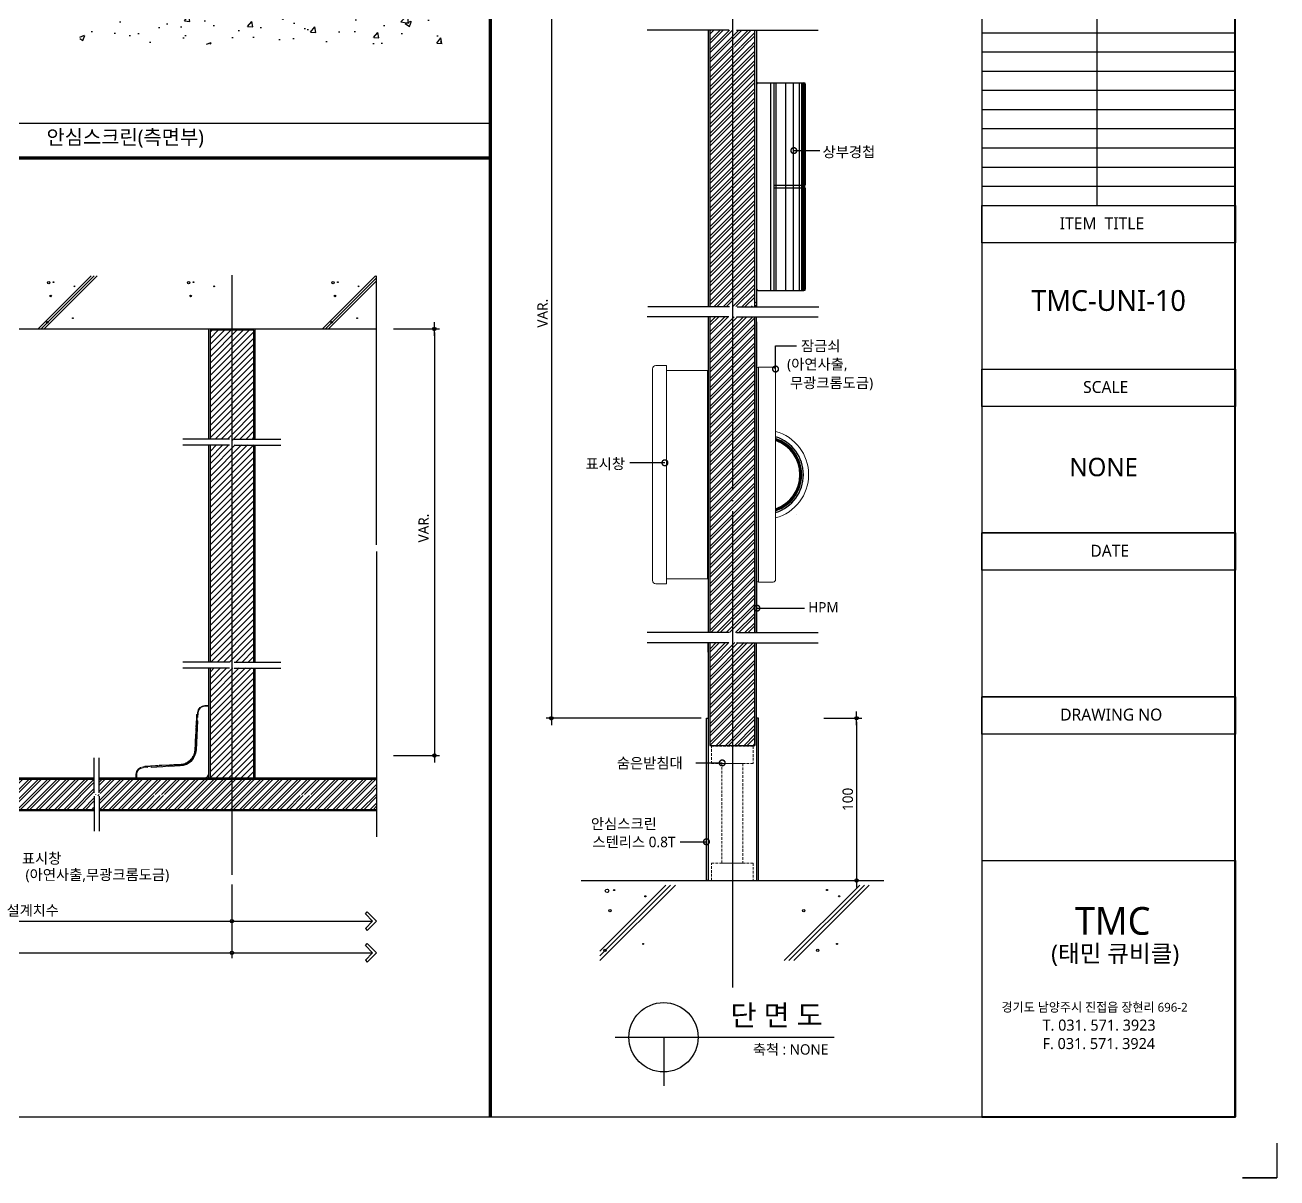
# Model space of a CAD drawing. Extents: x -255 to 8105, y -176 to 5714.
# Drawn here: x 4489 to 8105, y -176 to 3153 of the extents above; entities that cross this region are included whole.
import ezdxf
from ezdxf.enums import TextEntityAlignment as Align

# ---------------------------------------------------------------- set-up
doc = ezdxf.new("R2010")
doc.units = 0
doc.header["$LTSCALE"] = 30
doc.linetypes.add('CEN', pattern=[62, 60, -1, 0, -1])
doc.linetypes.add('HIDDEN', pattern=[0.375, 0.25, -0.125])
doc.layers.get('0').update_dxf_attribs({"linetype": 'CONTINUOUS'})
doc.layers.get('DEFPOINTS').update_dxf_attribs({"linetype": 'CONTINUOUS'})
for name, color, linetype in [('C', 2, 'CONTINUOUS'), ('curior-0Line', 252, 'CONTINUOUS'), ('DIM', 7, 'CONTINUOUS'), ('HAT', 8, 'CONTINUOUS'), ('HID', 9, 'HIDDEN'), ('TIT', 3, 'CONTINUOUS'), ('경첩', 4, 'CONTINUOUS'), ('문자', 3, 'CONTINUOUS'), ('부자재', 4, 'CONTINUOUS'), ('잠금쇠(회전형)', 4, 'CONTINUOUS'), ('중심선', 1, 'CEN'), ('치수', 1, 'CONTINUOUS'), ('판넬', 2, 'CONTINUOUS'), ('해치', 8, 'CONTINUOUS')]:
    doc.layers.add(name, color=color, linetype=linetype)
doc.styles.add('돋움', font='malgun.ttf')
doc.dimstyles.new('10', dxfattribs={"dimscale": 10, "dimtxt": 3, "dimasz": 1, "dimexe": 1.5, "dimexo": 2, "dimgap": 1, "dimtad": 1, "dimdec": 0, "dimlunit": 6, "dimtxsty": '돋움', "dimblk": 'DIMDOT', "dimcen": -1, "dimdle": 1.5, "dimclrt": 3, "dimazin": 3, "dimtfac": 1, "dimtdec": 0, "dimtix": 1, "dimtmove": 2, "dimatfit": 3, "dimldrblk": 'DIMDOT', "dimarcsym": 0})
pattern_1 = [(45, (-192504.132, -190852.349), (-13.4703842, 13.4703842), []), (45, (-192495.151, -190852.349), (-13.4703842, 13.4703842), [])]

# ---------------------------------------------------------------- blocks, each defined once
blk = doc.blocks.new('DIMDOT')
at = {"linetype": 'Continuous'}
blk.add_line((-2, 0), (2, 0), dxfattribs=at)
for radius in [0.5, 0.25]:
    blk.add_circle((0, 0), radius, dxfattribs=at)
blk = doc.blocks.new('*D565')
at = {"layer": 'DEFPOINTS', "color": 0}
for p in [(37967.1, 930), (42721, 930), (42721, 712.8)]:
    blk.add_point(p, dxfattribs=at)
at = {"layer": 'DIM', "color": 0, "lineweight": -2, "ltscale": 10}
for p, q in [((37967.1, 910), (37967.1, 697.8)), ((42721, 910), (42721, 697.8)), ((37977.1, 712.8), (42711, 712.8))]:
    blk.add_line(p, q, dxfattribs=at)
at = {"layer": 'DIM', "color": 0, "lineweight": -2, "xscale": 10, "yscale": 10, "zscale": 10, "rotation": 180}
blk.add_blockref('DIMDOT', (37967.1, 712.8), dxfattribs=at)
at = {"layer": 'DIM', "color": 0, "lineweight": -2, "xscale": 10, "yscale": 10, "zscale": 10}
blk.add_blockref('DIMDOT', (42721, 712.8), dxfattribs=at)
at = {"layer": 'DIM', "color": 3, "insert": (40344, 742.5), "char_height": 30, "attachment_point": 5, "style": '돋움'}
blk.add_mtext('설계치수', dxfattribs=at)
blk = doc.blocks.new('*D566')
at = {"layer": 'DEFPOINTS', "color": 0}
for p in [(41570.1, 930), (42721, 930), (42721, 804.3)]:
    blk.add_point(p, dxfattribs=at)
at = {"layer": 'DIM', "color": 0, "lineweight": -2, "ltscale": 10}
for p, q in [((41570.1, 910), (41570.1, 789.3)), ((42721, 910), (42721, 789.3)), ((41580.1, 804.3), (42711, 804.3))]:
    blk.add_line(p, q, dxfattribs=at)
at = {"layer": 'DIM', "color": 0, "lineweight": -2, "xscale": 10, "yscale": 10, "zscale": 10, "rotation": 180}
blk.add_blockref('DIMDOT', (41570.1, 804.3), dxfattribs=at)
at = {"layer": 'DIM', "color": 0, "lineweight": -2, "xscale": 10, "yscale": 10, "zscale": 10}
blk.add_blockref('DIMDOT', (42721, 804.3), dxfattribs=at)
at = {"layer": 'DIM', "color": 3, "insert": (42145.5, 833.9), "char_height": 30, "attachment_point": 5, "style": '돋움'}
blk.add_mtext('설계치수', dxfattribs=at)
blk = doc.blocks.new('*D568')
at = {"layer": 'DEFPOINTS', "color": 0}
for p in [(43167.8, 2514.2), (43167.8, 1282.8), (43305.6, 1282.8)]:
    blk.add_point(p, dxfattribs=at)
at = {"layer": 'DIM', "color": 0, "lineweight": -2, "ltscale": 10}
for p, q in [((43187.8, 2514.2), (43320.6, 2514.2)), ((43305.6, 2504.2), (43305.6, 1292.8)), ((43187.8, 1282.8), (43320.6, 1282.8))]:
    blk.add_line(p, q, dxfattribs=at)
at = {"layer": 'DIM', "color": 0, "lineweight": -2, "xscale": 10, "yscale": 10, "zscale": 10}
for p, rotation in [((43305.6, 2514.2), 90), ((43305.6, 1282.8), 270)]:
    blk.add_blockref('DIMDOT', p, dxfattribs=dict(at, rotation=rotation))
at = {"layer": 'DIM', "color": 3, "insert": (43274.8, 1939.4), "char_height": 30, "attachment_point": 5, "rotation": 90, "style": '돋움'}
blk.add_mtext('VAR.', dxfattribs=at)
blk = doc.blocks.new('A$C06B31977')
for p, q in [((1.26, 11.06), (1.26, 21.17)), ((1.26, 10.11), (1.26, 0))]:
    blk.add_line(p, q)
blk = doc.blocks.new('A$C13EB2441')
for p, q in [((0.84, 7.37), (0.84, 14.11)), ((0.84, 6.74), (0.84, 0))]:
    blk.add_line(p, q)
blk = doc.blocks.new('*D577')
at = {"layer": 'DEFPOINTS', "color": 0}
for p in [(44096.3, 3729.1), (43643.4, 1390.1), (44096.3, 1390.1)]:
    blk.add_point(p, dxfattribs=at)
at = {"layer": 'DIM', "color": 0, "lineweight": -2, "ltscale": 10}
for p, q in [((44076.3, 3729.1), (43628.4, 3729.1)), ((43643.4, 3719.1), (43643.4, 1400.1)), ((44076.3, 1390.1), (43628.4, 1390.1))]:
    blk.add_line(p, q, dxfattribs=at)
at = {"layer": 'DIM', "color": 0, "lineweight": -2, "xscale": 10, "yscale": 10, "zscale": 10}
for p, rotation in [((43643.4, 3729.1), 90), ((43643.4, 1390.1), 270)]:
    blk.add_blockref('DIMDOT', p, dxfattribs=dict(at, rotation=rotation))
at = {"layer": 'DIM', "color": 3, "insert": (43618.2, 2559.6), "char_height": 30, "attachment_point": 5, "rotation": 90, "style": '돋움'}
blk.add_mtext('VAR.', dxfattribs=at)
blk = doc.blocks.new('_DOTSMALL')
at = {"color": 0, "linetype": 'ByBlock', "const_width": 0.5}
blk.add_lwpolyline([(-0.0625, 0, 1), (0.0625, 0, 1)], format="xyb", close=True, dxfattribs=at)
blk = doc.blocks.new('A$C63EC304E')
at = {"layer": '치수', "color": 1, "xscale": 2.5, "yscale": 2.5, "zscale": 2.5, "rotation": 234.3098741996962}
blk.add_blockref('_DOTSMALL', (0.31, 0.31), dxfattribs=at)
blk = doc.blocks.new('A$C2BC9653E')
at = {"layer": '치수', "xscale": 0.3333333333333333, "yscale": 0.3333333333333333, "zscale": 0.3333333333333333}
blk.add_blockref('A$C63EC304E', (0, 0), dxfattribs=at)
blk = doc.blocks.new('A$C7FC71301')
at = {"layer": '치수', "rotation": 180}
blk.add_blockref('A$C2BC9653E', (0.208, 0.208), dxfattribs=at)
blk = doc.blocks.new('A$C4A20372B')
at = {"layer": '치수'}
blk.add_blockref('A$C7FC71301', (0, 0), dxfattribs=at)
blk = doc.blocks.new('A$C566469F5')
at = {"layer": '치수'}
blk.add_blockref('A$C4A20372B', (0, 0), dxfattribs=at)
blk = doc.blocks.new('A$C7E317CD4')
at = {"layer": '해치', "xscale": 2, "yscale": 2, "zscale": 2}
blk.add_blockref('A$C566469F5', (0, 0), dxfattribs=at)
blk = doc.blocks.new('A$C601D7F27')
at = {"layer": '치수'}
blk.add_blockref('A$C7E317CD4', (0, 0), dxfattribs=at)
blk = doc.blocks.new('A$C38802C08')
at = {"layer": '치수'}
blk.add_blockref('A$C601D7F27', (0, 0), dxfattribs=at)
blk = doc.blocks.new('*D578')
at = {"layer": 'DEFPOINTS', "color": 0}
for p in [(44410.9, 1390.2), (44410.9, 921.9), (44525.3, 921.9)]:
    blk.add_point(p, dxfattribs=at)
at = {"layer": 'DIM', "color": 0, "lineweight": -2, "ltscale": 10}
for p, q in [((44430.9, 1390.2), (44540.3, 1390.2)), ((44525.3, 1380.2), (44525.3, 931.9)), ((44430.9, 921.9), (44540.3, 921.9))]:
    blk.add_line(p, q, dxfattribs=at)
at = {"layer": 'DIM', "color": 0, "lineweight": -2, "xscale": 10, "yscale": 10, "zscale": 10}
for p, rotation in [((44525.3, 1390.2), 90), ((44525.3, 921.9), 270)]:
    blk.add_blockref('DIMDOT', p, dxfattribs=dict(at, rotation=rotation))
at = {"layer": 'DIM', "color": 3, "insert": (44499.7, 1156), "char_height": 30, "attachment_point": 5, "rotation": 90, "style": '돋움'}
blk.add_mtext('100', dxfattribs=at)
blk = doc.blocks.new('UNI-10', base_point=(37634, 239))
at = {"layer": 'HAT'}
h = blk.add_hatch(dxfattribs=at)
h.set_pattern_fill('ANSI32', color=256, scale=2, style=0)
h.set_pattern_definition([(45, (-27131.298, -12170.398), (-13.470384, 13.470384), []), (45, (-27122.318, -12170.398), (-13.470384, 13.470384), [])])
edge = h.paths.add_edge_path()
edge.add_line((44231.3, 3328.4), (44171.9, 3328.4))
edge.add_arc((44169.8, 3328.4), 2.08, -54.3099, 0, ccw=False)
edge.add_arc((44169.8, 3328.4), 2.08, 125.6901, 305.6901, ccw=False)
edge.add_arc((44169.8, 3328.4), 2.08, 0, 125.6901, ccw=False)
edge.add_line((44171.9, 3328.4), (44231.3, 3328.4))
edge.add_line((44231.3, 3328.4), (44231.3, 3377.1))
edge.add_line((44231.3, 3377.1), (44221, 3377.1))
edge.add_spline(control_points=[(44218.2, 3369.3), (44219.1, 3371.9), (44220.1, 3374.6), (44221, 3377.1)], knot_values=[0, 0, 0, 0, 0.152076, 0.152076, 0.152076, 0.152076], degree=3, periodic=0)
edge.add_line((44221, 3377.1), (44166.3, 3377.1))
edge.add_line((44166.3, 3377.1), (44166.3, 2578.6))
edge.add_line((44166.3, 2578.6), (44223, 2578.6))
edge.add_spline(control_points=[(44223, 2578.6), (44226.2, 2587.3), (44229.2, 2595.2), (44231.3, 2599)], knot_values=[0.152076, 0.152076, 0.152076, 0.152076, 0.673721, 0.673721, 0.673721, 0.673721], degree=3, periodic=0)
edge.add_spline(control_points=[(44233.7, 2578.6), (44234.2, 2588.6), (44235.3, 2603.9), (44232.4, 2601), (44231.3, 2599)], knot_values=[0.673721, 0.673721, 0.673721, 0.673721, 1.332503, 1.60798, 1.60798, 1.60798, 1.60798], degree=3, periodic=0)
edge.add_line((44231.3, 2599), (44231.3, 3328.4))
h.paths.add_polyline_path([(44166.3, 3377.1), (44101.3, 3377.1), (44101.3, 2578.6), (44166.3, 2578.6)])
h = blk.add_hatch(dxfattribs=at)
h.set_pattern_fill('ANSI32', color=256, scale=2, style=0)
h.set_pattern_definition([(45, (29313.655, -7000), (-13.470384, 13.470384), []), (45, (29322.636, -7000), (-13.470384, 13.470384), [])])
h.paths.add_polyline_path([(44231.3, 2549.6), (44177.9, 2549.6), (44166.3, 2549.6), (44166.3, 1637.5), (44231.3, 1637.5)])
h.paths.add_polyline_path([(44155.7, 2549.6), (44101.3, 2549.6), (44101.3, 1637.5), (44166.3, 1637.5), (44166.3, 2549.6)])
h.paths.add_polyline_path([(44231.3, 1608.5), (44177.9, 1608.5), (44166.3, 1608.5), (44166.3, 1311.7), (44231.3, 1311.7)])
h.paths.add_polyline_path([(44155.7, 1608.5), (44101.3, 1608.5), (44101.3, 1311.7), (44166.3, 1311.7), (44166.3, 1608.5)])
h = blk.add_hatch(dxfattribs=at)
h.set_pattern_fill('ANSI32', color=256, scale=2, style=0)
h.set_pattern_definition([(45, (41927.938, 1170.477), (-13.4704, 13.4704), []), (45, (41936.918, 1170.477), (-13.4704, 13.4704), [])])
h.paths.add_polyline_path([(42322.4, 1213.8), (41573.4, 1213.8), (41573.4, 1167.1), (41533.4, 1167.1), (41533.4, 1127.1), (42322.4, 1127.1)])
h = blk.add_hatch(dxfattribs=at)
h.set_pattern_fill('ANSI32', color=256, scale=2, style=0)
h.set_pattern_definition(pattern_1)
h.paths.add_polyline_path([(43138.7, 1170.5), (43138.7, 1213.8), (42948.9, 1213.8), (42948.9, 1170.5)])
h.paths.add_polyline_path([(42948.9, 1213.8), (42907.4, 1213.8), (42907.4, 1170.5), (42948.9, 1170.5)])
h.paths.add_polyline_path([(42907.4, 1170.5), (42907.4, 1213.8), (42721, 1213.8), (42721, 1170.5)])
h.paths.add_polyline_path([(42534.6, 1213.8), (42534.6, 1170.5), (42721, 1170.5), (42721, 1213.8)])
h.paths.add_polyline_path([(42534.6, 1213.8), (42493.1, 1213.8), (42493.1, 1170.5), (42534.6, 1170.5)])
edge = h.paths.add_edge_path()
edge.add_line((42337.1, 1213.8), (42337.1, 1175))
edge.add_spline(control_points=[(42337.1, 1175), (42341.9, 1173), (42345.2, 1171.3), (42344.9, 1170.5)], knot_values=[3.353086, 3.353086, 3.353086, 3.353086, 4.456955, 4.456955, 4.456955, 4.456955], degree=3, periodic=0)
edge.add_line((42344.9, 1170.5), (42493.1, 1170.5))
edge.add_line((42493.1, 1170.5), (42493.1, 1213.8))
edge.add_line((42493.1, 1213.8), (42337.1, 1213.8))
h = blk.add_hatch(dxfattribs=at)
h.set_pattern_fill('ANSI32', color=256, scale=2, style=0)
h.set_pattern_definition(pattern_1)
edge = h.paths.add_edge_path()
edge.add_line((42721, 1170.5), (42534.6, 1170.5))
edge.add_line((42534.6, 1170.5), (42534.6, 1167))
edge.add_line((42534.6, 1167), (42493.1, 1167))
edge.add_line((42493.1, 1167), (42493.1, 1170.5))
edge.add_line((42493.1, 1170.5), (42345, 1170.5))
edge.add_spline(control_points=[(42344.9, 1170.5), (42344.8, 1170.3), (42343.3, 1169.4), (42334.3, 1170.3), (42330.2, 1170.3)], knot_values=[1.84627, 1.84627, 1.84627, 1.84627, 2.110343, 3.353086, 3.353086, 3.353086, 3.353086], degree=3, periodic=0)
edge.add_spline(control_points=[(42330.3, 1170.5), (42330.2, 1170.3), (42328.3, 1169.1), (42305.2, 1172), (42316.7, 1167.5), (42322.4, 1165.4)], knot_values=[0.228113, 0.228113, 0.228113, 0.228113, 0.492187, 2.157402, 3.353086, 3.353086, 3.353086, 3.353086], degree=3, periodic=0)
edge.add_spline(control_points=[(42327.3, 1169.9), (42327.3, 1169.1), (42331.8, 1167.4), (42337.1, 1165.4)], knot_values=[0.228113, 0.228113, 0.228113, 0.228113, 1.327347, 1.327347, 1.327347, 1.327347], degree=3, periodic=0)
edge.add_spline(control_points=[(42340.4, 1164.2), (42339.3, 1164.6), (42338.2, 1165), (42337.1, 1165.4)], knot_values=[0, 0, 0, 0, 0.228113, 0.228113, 0.228113, 0.228113], degree=3, periodic=0)
edge.add_line((42337.1, 1165.4), (42337.1, 1127.1))
edge.add_line((42337.1, 1127.1), (42721, 1127.1))
edge.add_line((42721, 1127.1), (42721, 1170.5))
h.paths.add_polyline_path([(43138.7, 1170.5), (42948.9, 1170.5), (42948.9, 1167), (42907.4, 1167), (42907.4, 1170.5), (42721, 1170.5), (42721, 1127.1), (43138.7, 1127.1)])
at = {"layer": '해치'}
h = blk.add_hatch(dxfattribs=at)
h.set_pattern_fill('AR-CONC', color=256, style=0)
h.set_pattern_definition([(50, (40851.82, 1902.99), (182.185, -15.939), [19.05, -209.55]), (355, (40851.82, 1902.99), (-35.243, 191.057), [15.24, -167.64]), (100.451, (40867, 1901.66), (146.943, 175.117), [16.19, -178.09]), (46.184, (40851.82, 1953.79), (271.079, -42.042), [28.575, -314.325]), (96.636, (40874.4, 1950.28), (237.404, 247.426), [24.285, -267.135]), (351.184, (40851.82, 1953.8), (237.405, 247.425), [22.86, -251.46]), (21, (40877.22, 1941.09), (151.615, -102.2655), [19.05, -209.55]), (326, (40877.22, 1941.09), (61.802, 184.188), [15.24, -167.64]), (71.4514, (40889.86, 1932.57), (213.416, 81.923), [16.19, -178.09]), (37.5, (40851.82, 1902.99), (3.0886, 84.555), [0, -165.608, 0, -170.18, 0, -168.275]), (7.5, (40851.82, 1902.99), (66.8197, 100.1806), [0, -97.028, 0, -161.798, 0, -64.135]), (327.5, (40795.18, 1902.99), (135.5906, -5.7287), [0, -63.5, 0, -198.12, 0, -262.89]), (317.5, (40769.78, 1902.99), (148.129, 25.4265), [0, -82.55, 0, -131.572, 0, -186.69])])
h.paths.add_polyline_path([(43331.4, 3336.7), (43331.4, 3439.7), (42281.2, 3439.7), (42281.2, 3336.7)])
h = blk.add_hatch(dxfattribs=at)
h.set_pattern_fill('ANSI31', color=256, scale=4, style=0)
h.set_pattern_definition([(45, (-233589.425, -55933.613), (-8.9802561, 8.9802561), [])])
edge = h.paths.add_edge_path()
edge.add_line((42721, 2510.8), (42658.5, 2510.8))
edge.add_line((42658.5, 2510.8), (42657.6, 2509.9))
edge.add_line((42657.6, 2509.9), (42657.6, 2409.5))
edge.add_line((42657.6, 2409.5), (42700.5, 2409.5))
edge.add_line((42700.5, 2409.5), (42700.5, 2368))
edge.add_line((42700.5, 2368), (42657.6, 2368))
edge.add_line((42657.6, 2368), (42657.6, 2196.3))
edge.add_line((42657.6, 2196.3), (42714.2, 2196.3))
edge.add_spline(control_points=[(42714.2, 2196.3), (42717, 2203.9), (42723, 2219.3), (42719.1, 2188.4), (42720.7, 2185.9), (42721, 2185.9)], knot_values=[0.456227, 0.456227, 0.456227, 0.456227, 2.847595, 6.178025, 6.737145, 6.737145, 6.737145, 6.737145], degree=3, periodic=0)
edge.add_spline(control_points=[(42720.7, 2186.1), (42720.8, 2189.1), (42720.8, 2191.8), (42720.2, 2192.2), (42720.1, 2192.2)], knot_values=[0.891967, 0.891967, 0.891967, 0.891967, 1.280656, 1.337888, 1.337888, 1.337888, 1.337888], degree=3, periodic=0)
edge.add_line((42721, 2185.9), (42721, 2510.8))
edge = h.paths.add_edge_path()
edge.add_line((42784.3, 2510.8), (42721, 2510.8))
edge.add_line((42721, 2510.8), (42721, 2185.9))
edge.add_spline(control_points=[(42721, 2185.9), (42722.1, 2185.6), (42724.3, 2190), (42727, 2196.3)], knot_values=[6.737145, 6.737145, 6.737145, 6.737145, 8.913909, 8.913909, 8.913909, 8.913909], degree=3, periodic=0)
edge.add_spline(control_points=[(42727, 2196.3), (42729.1, 2201.1), (42731.4, 2207.1), (42733.7, 2213)], knot_values=[8.913909, 8.913909, 8.913909, 8.913909, 10.573873, 10.573873, 10.573873, 10.573873], degree=3, periodic=0)
edge.add_line((42727, 2196.3), (42784.3, 2196.3))
edge.add_line((42784.3, 2196.3), (42784.3, 2368))
edge.add_line((42784.3, 2368), (42741.5, 2368))
edge.add_line((42741.5, 2368), (42741.5, 2409.5))
edge.add_line((42741.5, 2409.5), (42784.3, 2409.5))
edge.add_line((42784.3, 2409.5), (42784.3, 2510.8))
h.paths.add_polyline_path([(42784.3, 2409.5), (42741.5, 2409.5), (42741.5, 2368), (42784.3, 2368)], flags=16)
h.paths.add_polyline_path([(42700.5, 2409.5), (42657.6, 2409.5), (42657.6, 2368), (42700.5, 2368)], flags=16)
h = blk.add_hatch(dxfattribs=at)
h.set_pattern_fill('ANSI31', color=256, scale=4, style=0)
h.set_pattern_definition([(45, (42720.98, 1865.836), (-8.98026, 8.98026), [])])
h.paths.add_polyline_path([(42784.3, 2179.2), (42657.6, 2179.2), (42657.6, 1552.5), (42784.3, 1552.5)])
h = blk.add_hatch(dxfattribs=at)
h.set_pattern_fill('ANSI31', color=256, scale=4, style=0)
h.set_pattern_definition([(45, (40420.837, 1820.098), (-8.980256, 8.980256), [])])
h.paths.add_polyline_path([(42784.3, 1535.4), (42727, 1535.4), (42721, 1535.4), (42721, 1217.1), (42784.3, 1217.1)])
h.paths.add_polyline_path([(42714.3, 1535.4), (42657.6, 1535.4), (42657.6, 1217.1), (42721, 1217.1), (42721, 1535.4)])
at = {"color": 8}
blk.add_line((42081.9, 3108), (43467.1, 3108), dxfattribs=at)
for p, q in [((43138.7, 1890.5), (43138.7, 2667.3)), ((37967.1, 2514.2), (43138.7, 2514.2)), ((42714.3, 2196.3), (42579.5, 2196.3)), ((42727, 2196.3), (42861.8, 2196.3)), ((43138.7, 1871.5), (43138.7, 1048.2)), ((42714.3, 1552.5), (42579.5, 1552.5)), ((42727, 1552.5), (42861.8, 1552.5)), ((43729.1, 921.9), (44603.4, 921.9))]:
    blk.add_line(p, q)
at = {"color": 2}
for p, q in [((44101.3, 1311.7), (44231.3, 1311.7)), ((45739.3, 163), (45739.3, 63)), ((45739.3, 163), (45739.3, 63)), ((45739.3, 163), (45739.3, 63)), ((45739.3, 163), (45739.3, 63)), ((45739.3, 163), (45739.3, 63)), ((45739.3, 163), (45739.3, 63)), ((45739.3, 163), (45739.3, 63)), ((45739.3, 63), (45639.3, 63)), ((45739.3, 63), (45639.3, 63)), ((45739.3, 63), (45639.3, 63)), ((45639.3, 63), (45739.3, 63)), ((45639.3, 63), (45739.3, 63)), ((45639.3, 63), (45739.3, 63)), ((45739.3, 63), (45739.3, 63)), ((45739.3, 63), (45739.3, 63))]:
    blk.add_line(p, q, dxfattribs=at)
for points in [[(37634.4, 5777.2), (44886.8, 5777.2), (44886.8, 238.8), (37634.4, 238.8)], [(37634.4, 5777.2), (44886.8, 5777.2), (44886.8, 238.8), (37634.4, 238.8)], [(37634.4, 5777.2), (45616.4, 5777.2), (45616.4, 238.8), (37634.4, 238.8)], [(44091.3, 1390.1), (44096.3, 1390.1), (44096.3, 921.9), (44091.3, 921.9)], [(44241.3, 1390.1), (44236.3, 1390.1), (44236.3, 921.9), (44241.3, 921.9)]]:
    blk.add_lwpolyline(points, close=True, dxfattribs=at)
at = {"color": 8, "const_width": 10}
for points in [[(43467.1, 238.8), (43467.1, 5777.2)], [(37682.6, 3008), (43467.1, 3008)]]:
    blk.add_lwpolyline(points, dxfattribs=at)
at = {"layer": 'C'}
for p, q in [((44101.3, 3377.1), (44101.3, 2578.6)), ((44231.3, 2578.6), (44231.3, 3377.1)), ((44101.3, 2549.6), (44101.3, 1637.5)), ((44231.3, 1637.5), (44231.3, 2549.6)), ((44101.3, 1608.5), (44101.3, 1311.7)), ((44231.3, 1311.7), (44231.3, 1608.5)), ((42322.4, 1213.8), (41932.2, 1213.8)), ((43138.7, 1213.8), (42337.1, 1213.8)), ((41932.2, 1127.1), (42322.4, 1127.1)), ((42337.1, 1127.1), (43138.7, 1127.1))]:
    blk.add_line(p, q, dxfattribs=at)
at = {"layer": 'curior-0Line'}
for p, q in [((44886.8, 5777.2), (44886.8, 239.6)), ((45219.4, 3424.7), (45219.4, 2871)), ((44887.1, 3369.3), (45619.2, 3369.3)), ((44887.1, 3314), (45619.2, 3314)), ((44887.1, 3258.6), (45619.2, 3258.6)), ((44887.1, 3203.2), (45619.2, 3203.2)), ((44887.1, 3147.8), (45619.2, 3147.8)), ((44887.1, 3092.5), (45619.2, 3092.5)), ((44887.1, 3037.1), (45619.2, 3037.1)), ((44887.1, 2981.7), (45619.2, 2981.7)), ((44887.1, 2926.3), (45619.2, 2926.3)), ((44887.1, 2871), (45619.2, 2871))]:
    blk.add_line(p, q, dxfattribs=at)
for points in [[(45619.2, 5777.2), (44886.8, 5777.2), (44886.8, 238.8), (45619.2, 238.8)], [(44887.1, 2871), (45619.2, 2871), (45619.2, 2763.2), (44887.1, 2763.2)], [(44887.1, 2398.1), (45619.2, 2398.1), (45619.2, 2290.3), (44887.1, 2290.3)], [(44887.1, 1452.2), (45619.2, 1452.2), (45619.2, 1925.1), (44887.1, 1925.1)], [(44887.1, 1925.1), (45619.2, 1925.1), (45619.2, 1817.4), (44887.1, 1817.4)], [(44887.1, 979.3), (45619.2, 979.3), (45619.2, 1452.2), (44887.1, 1452.2)], [(44887.1, 1452.2), (45619.2, 1452.2), (45619.2, 1344.5), (44887.1, 1344.5)], [(45619.2, 239.6), (44887.4, 239.6), (44887.4, 979.3), (45619.2, 979.3)]]:
    blk.add_lwpolyline(points, close=True, dxfattribs=at)
at = {"layer": 'DIM', "ltscale": 10}
for p, q in [((42721, 804.3), (43127.3, 804.3)), ((43106.2, 825.3), (43111.9, 831)), ((43127.3, 804.3), (43106.2, 825.3)), ((43127.3, 804.3), (43106.2, 783.2)), ((43138.7, 804.3), (43111.9, 831)), ((43138.7, 804.3), (43111.9, 777.5)), ((43106.2, 783.2), (43111.9, 777.5)), ((43106.2, 733.9), (43111.9, 739.6)), ((43127.3, 712.8), (43106.2, 733.9)), ((43138.7, 712.8), (43111.9, 739.6)), ((42721, 712.8), (43127.3, 712.8)), ((43127.3, 712.8), (43106.2, 691.7)), ((43106.2, 691.7), (43111.9, 686)), ((43138.7, 712.8), (43111.9, 686))]:
    blk.add_line(p, q, dxfattribs=at)
at = {"layer": 'HAT'}
for radius, start, end in [(114.6, 287.404, 72.596), (109.6, 288.2251, 71.7749), (106.6, 288.7568, 71.2432), (104.6, 289.1292, 70.8708)]:
    blk.add_arc((44257, 2093.5), radius, start, end, dxfattribs=at)
at = {"layer": 'HID', "lineweight": 15}
for points in [[(44106.3, 1309.3), (44226.3, 1309.3), (44226.3, 1259.3), (44106.3, 1259.3)], [(44136.3, 1259.3), (44196.3, 1259.3), (44196.3, 971.9), (44136.3, 971.9)], [(44106.3, 971.9), (44226.3, 971.9), (44226.3, 921.9), (44106.3, 921.9)]]:
    blk.add_lwpolyline(points, close=True, dxfattribs=at)
at = {"layer": 'TIT', "color": 7}
for p, q in [((43827.5, 469.2), (44460.3, 469.2)), ((43967.9, 469.2), (43967.9, 329.2))]:
    blk.add_line(p, q, dxfattribs=at)
blk.add_circle((43967.5, 469.2), 100, dxfattribs=at)
at = {"layer": '경첩', "color": 4, "linetype": 'Continuous', "lineweight": 15}
for p, q in [((42643, 1424.8), (42643, 1427.1)), ((42653.6, 1427.1), (42643, 1427.1)), ((42643, 1424.8), (42653.6, 1424.8)), ((42653.6, 1424.8), (42653.6, 1427.1)), ((42653.6, 1404.7), (42653.6, 1424.8)), ((42620, 1382.9), (42616, 1299.2)), ((42618.3, 1396.1), (42617.1, 1370.8)), ((42618.3, 1396.1), (42620.5, 1393.8)), ((42618.4, 1299.1), (42622.3, 1382.8)), ((42619.3, 1401.6), (42620.8, 1400.1)), ((42621.1, 1406.2), (42620, 1382.9)), ((42622.8, 1392.6), (42623.4, 1406.1)), ((42653.6, 1401.5), (42653.6, 1403.8)), ((42653.6, 1401.5), (42653.6, 1231.1)), ((42616.2, 1351.9), (42614.9, 1325.2)), ((42616.2, 1351.9), (42618.4, 1349.7)), ((42616.6, 1361.4), (42616.3, 1355.1)), ((42616.3, 1355.1), (42618.6, 1352.9)), ((42616.6, 1361.4), (42618.9, 1359.2)), ((42616.8, 1364.5), (42619, 1362.3)), ((42617.1, 1370.8), (42619.3, 1368.6)), ((42614, 1305.3), (42613.7, 1299.3)), ((42614.2, 1309.4), (42614, 1306.2)), ((42614, 1306.2), (42616.3, 1304)), ((42614, 1306.2), (42614, 1305.3)), ((42614, 1305.3), (42616.2, 1303.1)), ((42614.6, 1318.9), (42614.2, 1310.3)), ((42614.2, 1310.3), (42616.5, 1308.1)), ((42614.2, 1310.3), (42614.2, 1309.4)), ((42614.2, 1309.4), (42616.4, 1307.2)), ((42614.6, 1318.9), (42616.9, 1316.7)), ((42614.9, 1325.1), (42614.7, 1321.1)), ((42614.7, 1321.1), (42617, 1318.9)), ((42614.9, 1325.2), (42617.2, 1322.9)), ((42614.9, 1325.1), (42617.2, 1322.8)), ((42604.6, 1274.4), (42606.3, 1272.7)), ((42606, 1276.3), (42607.7, 1274.6)), ((42608.5, 1280.4), (42610.2, 1278.7)), ((42609.6, 1282.6), (42611.4, 1280.9)), ((42611.2, 1286.4), (42613, 1284.6)), ((42612.6, 1291.3), (42614.5, 1289.3)), ((42614.5, 1289.3), (42612.6, 1291.2)), ((42613.3, 1294.7), (42615.3, 1292.7)), ((42613.5, 1296.8), (42615.6, 1294.7)), ((42487.9, 1250.8), (42464.5, 1249.7)), ((42464.7, 1247.4), (42478.2, 1248)), ((42469.2, 1251.5), (42470, 1252.3)), ((42469.2, 1251.5), (42470.7, 1250)), ((42499.9, 1253.7), (42470, 1252.3)), ((42571.6, 1254.7), (42487.9, 1250.8)), ((42488, 1248.5), (42571.7, 1252.4)), ((42499.9, 1253.7), (42502.2, 1251.5)), ((42506.2, 1254), (42508.5, 1251.8)), ((42509.4, 1254.1), (42511.6, 1251.9)), ((42540.9, 1255.6), (42515.7, 1254.4)), ((42515.7, 1254.4), (42517.9, 1252.2)), ((42540.9, 1255.6), (42543.1, 1253.4)), ((42547.2, 1255.9), (42549.4, 1253.7)), ((42550.4, 1256.1), (42552.6, 1253.8)), ((42569.3, 1257), (42556.7, 1256.4)), ((42556.7, 1256.4), (42558.9, 1254.1)), ((42571.5, 1257.1), (42569.3, 1257)), ((42569.3, 1257), (42571.5, 1254.7)), ((42580.9, 1258.5), (42582.8, 1256.6)), ((42585.9, 1260.2), (42587.6, 1258.4)), ((42588.2, 1261.2), (42589.9, 1259.4)), ((42592.5, 1263.5), (42594.2, 1261.8)), ((42594.5, 1264.8), (42596.1, 1263.1)), ((42446, 1227.8), (42443.6, 1227.8)), ((42443.6, 1227.8), (42443.6, 1217.1)), ((42443.6, 1217.1), (42446, 1217.1)), ((42446, 1217.1), (42446, 1227.8)), ((42446, 1217.1), (42466, 1217.1)), ((42467, 1217.1), (42469.3, 1217.1)), ((42639.6, 1217.1), (42469.3, 1217.1))]:
    blk.add_line(p, q, dxfattribs=at)
at = {"layer": '경첩', "color": 4, "linetype": 'Continuous', "lineweight": 15, "flags": 128}
for points in [[(42618.5, 1400.8), (42618.5, 1399.8), (42618.4, 1398.7), (42618.3, 1397.4), (42618.3, 1396.1)], [(42618.5, 1400.8), (42618.7, 1401), (42618.8, 1401.2), (42619, 1401.3), (42619.1, 1401.4), (42619.2, 1401.5), (42619.3, 1401.6), (42619.3, 1401.6), (42619.3, 1401.6)], [(42620, 1382.9), (42620, 1382.9), (42620.2, 1382.9), (42620.4, 1382.9), (42620.7, 1382.9), (42621, 1382.9), (42621.4, 1382.8), (42621.9, 1382.8), (42622.3, 1382.8)], [(42623.4, 1406.1), (42623, 1406.2), (42622.5, 1406.2), (42622.1, 1406.2), (42621.8, 1406.2), (42621.5, 1406.2), (42621.3, 1406.2), (42621.1, 1406.2), (42621.1, 1406.2)], [(42617.1, 1370.8), (42617, 1369.6), (42617, 1368.4), (42616.9, 1367.3), (42616.9, 1366.4), (42616.8, 1365.6), (42616.8, 1365), (42616.8, 1364.7), (42616.8, 1364.5)], [(42614.7, 1321.1), (42614.7, 1320.4), (42614.7, 1319.7), (42614.6, 1318.9)], [(42614.9, 1325.2), (42614.9, 1325.1), (42614.9, 1325.1)], [(42612.6, 1291.3), (42612.6, 1291.3), (42612.6, 1291.3)], [(42613.5, 1296.8), (42613.3, 1295.3), (42613.3, 1294.7)], [(42616, 1299.2), (42616.1, 1299.2), (42616.2, 1299.2), (42616.4, 1299.1), (42616.7, 1299.1), (42617.1, 1299.1), (42617.5, 1299.1), (42617.9, 1299.1), (42618.4, 1299.1)], [(42464.7, 1247.4), (42464.6, 1247.8), (42464.6, 1248.3), (42464.6, 1248.7), (42464.6, 1249), (42464.6, 1249.3), (42464.6, 1249.5), (42464.5, 1249.7), (42464.5, 1249.7)], [(42487.9, 1250.8), (42487.9, 1250.8), (42487.9, 1250.6), (42487.9, 1250.4), (42487.9, 1250.1), (42487.9, 1249.8), (42487.9, 1249.4), (42488, 1248.9), (42488, 1248.5)], [(42506.2, 1254), (42506.1, 1254), (42505.8, 1254), (42505.2, 1253.9), (42504.4, 1253.9), (42503.4, 1253.9), (42502.4, 1253.8), (42501.2, 1253.8), (42499.9, 1253.7)], [(42515.7, 1254.4), (42514.6, 1254.4), (42513.5, 1254.3), (42512.6, 1254.3), (42511.7, 1254.3), (42510.9, 1254.2), (42510.2, 1254.2), (42509.8, 1254.2), (42509.5, 1254.2), (42509.4, 1254.1)], [(42547.2, 1255.9), (42547.1, 1255.9), (42546.7, 1255.9), (42546.2, 1255.9), (42545.4, 1255.8), (42544.4, 1255.8), (42543.3, 1255.7), (42542.1, 1255.7), (42540.9, 1255.6)], [(42556.7, 1256.4), (42555.4, 1256.3), (42554.3, 1256.3), (42553.2, 1256.2), (42552.2, 1256.2), (42551.4, 1256.1), (42550.8, 1256.1), (42550.5, 1256.1), (42550.4, 1256.1)], [(42571.6, 1254.7), (42571.6, 1254.7), (42571.6, 1254.6), (42571.6, 1254.3), (42571.7, 1254.1), (42571.7, 1253.7), (42571.7, 1253.3), (42571.7, 1252.9), (42571.7, 1252.4)]]:
    blk.add_lwpolyline(points, dxfattribs=at)
at = {"layer": '경첩', "color": 4, "linetype": 'Continuous', "lineweight": 15}
for centre, radius, start, end in [((42643, 1405.2), 21.9, 90, 177.3017), ((42643, 1405.2), 19.6, 90, 177.3017), ((42569.4, 1301.4), 46.7, 272.6983, 357.3017), ((42569.4, 1301.4), 49, 272.6983, 357.3017), ((42569.4, 1301.4), 44.3, 304.3849, 322.5608), ((42569.4, 1301.4), 44.3, 322.5612, 325.6145), ((42569.4, 1301.4), 44.3, 325.6151, 331.8264), ((42569.4, 1301.4), 44.3, 335.0052, 340.234), ((42569.4, 1301.4), 44.3, 340.234, 346.7569), ((42569.4, 1301.4), 44.3, 346.8377, 351.3944), ((42569.4, 1301.4), 44.3, 354.0912, 357.3017), ((42465.6, 1227.8), 21.9, 92.6983, 180), ((42465.6, 1227.8), 19.6, 92.6983, 180), ((42569.4, 1301.4), 44.3, 272.6983, 285), ((42569.4, 1301.4), 44.3, 284.9998, 291.7506), ((42569.4, 1301.4), 44.3, 294.9948, 301.2998), ((42569.4, 1301.3), 44.3, 301.2991, 304.3858), ((42639.6, 1231.1), 14, 270, 0)]:
    blk.add_arc(centre, radius, start, end, dxfattribs=at)
at = {"layer": '부자재'}
for p, q in [((44236.3, 3221.2), (44236.3, 2629.2)), ((44240.3, 3225.2), (44372.3, 3225.2)), ((44276.3, 3225.2), (44276.3, 2625.2)), ((44286.3, 3225.2), (44286.3, 2625.2)), ((44376.3, 3221.2), (44376.3, 2929.2)), ((44286.3, 2929.2), (44376.3, 2929.2)), ((44375, 2929.2), (44375, 2921.2)), ((44286.3, 2921.2), (44376.3, 2921.2)), ((44376.3, 2921.2), (44376.3, 2629.2)), ((44240.3, 2625.2), (44372.3, 2625.2))]:
    blk.add_line(p, q, dxfattribs=at)
for centre, start, end in [((44240.3, 3221.2), 90, 180), ((44372.3, 3221.2), 0, 90), ((44240.3, 2629.2), 180, 270), ((44372.3, 2629.2), 270, 0)]:
    blk.add_arc(centre, 4, start, end, dxfattribs=at)
at = {"layer": '잠금쇠(회전형)', "linetype": 'Continuous', "lineweight": 15}
for p, q in [((43935.4, 2399.5), (43935.4, 1787.6)), ((43945.3, 2408.5), (43976.3, 2408.5)), ((43976.3, 2408.5), (43976.3, 1778.5)), ((44094.3, 2394.3), (43976.3, 2394.3)), ((44094.3, 2394.3), (44094.3, 1792.8)), ((44096.3, 1795.6), (44096.3, 2391.5)), ((44236.3, 2398.5), (44236.3, 1783.5)), ((44241.3, 2403.5), (44284.3, 2403.5)), ((44241.3, 1783.5), (44241.3, 2403.5)), ((44291.3, 2396.5), (44291.3, 1790.5)), ((44350.1, 1977.1), (44350.1, 1977.1)), ((43976.3, 1778.5), (43945.3, 1778.5)), ((44094.3, 1792.8), (43976.3, 1792.8)), ((44284.3, 1783.5), (44241.3, 1783.5))]:
    blk.add_line(p, q, dxfattribs=at)
for centre, radius, start, end in [((43945.3, 2398.5), 10, 90, 174.5584), ((44093.3, 2391.5), 3, 0, 69.2996), ((44241.3, 2398.5), 5, 90, 180), ((44284.3, 2396.5), 7, 0, 90), ((44257, 2093.5), 129.6, 285.3368, 74.6632), ((43945.3, 1788.5), 10, 185.4416, 270), ((44093.3, 1795.6), 3, 290.7004, 0), ((44241.3, 1788.5), 5, 180, 270), ((44284.3, 1790.5), 7, 270, 0)]:
    blk.add_arc(centre, radius, start, end, dxfattribs=at)
at = {"layer": '중심선'}
for p, q in [((44166.3, 3848.7), (44166.3, 612.5)), ((42721, 2669.6), (42721, 937.7))]:
    blk.add_line(p, q, dxfattribs=at)
at = {"layer": '치수'}
for p, q in [((44342.8, 3029.2), (44419.3, 3029.2)), ((44291, 2398.5), (44291, 2465.3)), ((44291, 2465.3), (44351.3, 2465.3)), ((43971.3, 2127.7), (43869.9, 2127.7)), ((44236.3, 1708), (44374.6, 1708)), ((44060.8, 1261.3), (44136.9, 1261.3)), ((44015.2, 1033.5), (44091.3, 1033.5))]:
    blk.add_line(p, q, dxfattribs=at)
at = {"layer": '판넬', "color": 1}
for p, q in [((44096.3, 3377.1), (44096.3, 2578.6)), ((44236.3, 3377.1), (44236.3, 2578.6)), ((44096.3, 3344.9), (44096.3, 2624.9)), ((44236.3, 3344.9), (44236.3, 2624.9)), ((44096.3, 2549.6), (44096.3, 1637.5)), ((44236.3, 1637.5), (44236.3, 2549.6)), ((44236.3, 2534.7), (44236.3, 1637.5)), ((42653.6, 2514.2), (42653.6, 2196.3)), ((42788.3, 2196.3), (42788.3, 2514.2)), ((42653.6, 2179.2), (42653.6, 1863.5)), ((42788.3, 1863.5), (42788.3, 2179.2)), ((42653.6, 1863.5), (42653.6, 1552.5)), ((42788.3, 1552.5), (42788.3, 1863.5)), ((44096.3, 1608.5), (44096.3, 1311.7)), ((44096.3, 1581.5), (44096.3, 1608.5)), ((44236.3, 1311.7), (44236.3, 1608.5)), ((44236.3, 1581.5), (44236.3, 1608.5)), ((42653.6, 1535.4), (42653.6, 1217.1)), ((42788.3, 1217.1), (42788.3, 1535.4)), ((42322.4, 1217.1), (41932.2, 1217.1)), ((43138.7, 1217.1), (42337.1, 1217.1)), ((41932.2, 1123.8), (42322.4, 1123.8)), ((42337.1, 1123.8), (43138.7, 1123.8))]:
    blk.add_line(p, q, dxfattribs=at)
at = {"layer": '판넬'}
for p, q in [((42657.6, 2510.8), (42657.6, 2196.3)), ((42784.3, 2510.8), (42657.6, 2510.8)), ((42784.3, 2196.3), (42784.3, 2510.8)), ((42657.6, 2179.2), (42657.6, 1863.5)), ((42784.3, 1863.5), (42784.3, 2179.2)), ((42657.6, 1863.5), (42657.6, 1552.5)), ((42784.3, 1552.5), (42784.3, 1863.5)), ((42657.6, 1535.4), (42657.6, 1217.1)), ((42784.3, 1217.1), (42784.3, 1535.4))]:
    blk.add_line(p, q, dxfattribs=at)
at = {"layer": '해치'}
for p, q in [((44292.5, 2625.2), (44292.5, 3225.2)), ((44320.4, 2625.2), (44320.4, 3225.2)), ((44343.1, 2625.2), (44343.1, 3225.2)), ((44359.9, 2625.2), (44359.9, 3225.2)), ((44367.3, 2625.2), (44367.3, 3225.2)), ((44371.2, 2625.2), (44371.2, 3225.2)), ((44373.7, 2625.2), (44373.7, 3225.2)), ((44375.2, 2625.2), (44375.2, 3225.2)), ((44375.7, 2929.2), (44375.7, 3225.2)), ((44376.1, 2929.2), (44376.1, 3225.2)), ((44375.7, 2625.2), (44375.7, 2921.2)), ((44376.1, 2625.2), (44376.1, 2921.2)), ((42160.8, 2514.2), (42314, 2667.3)), ((42178.5, 2514.2), (42331.6, 2667.3)), ((42982.4, 2514.2), (43135.5, 2667.3)), ((43000.1, 2514.2), (43138.7, 2652.8)), ((43783.8, 718.2), (43974.1, 908.5)), ((43783.8, 690.4), (44001.9, 908.5)), ((44315.9, 690.4), (44534, 908.5)), ((44343.7, 690.4), (44561.8, 908.5))]:
    blk.add_line(p, q, dxfattribs=at)
at = {"layer": '해치', "color": 2}
for p, q in [((42169.7, 2514.2), (42322.8, 2667.3)), ((42991.2, 2514.2), (43138.7, 2661.6)), ((43783.8, 704.3), (43988, 908.5)), ((44329.8, 690.4), (44547.9, 908.5))]:
    blk.add_line(p, q, dxfattribs=at)
at = {"layer": '해치'}
for centre, radius in [((42191.8, 2647.7), 3.36), ((42205.7, 2649.3), 1.12), ((42595.8, 2647.7), 3.36), ((42609.7, 2649.3), 1.12), ((43012.9, 2647.7), 3.36), ((43026.8, 2649.3), 1.12), ((42197.4, 2609.4), 2.24), ((42265.7, 2637.4), 1.12), ((42601.4, 2609.4), 2.24), ((42669.7, 2637.4), 1.12), ((43018.5, 2609.4), 2.24), ((43086.8, 2637.4), 1.12), ((42187.8, 2533.3), 2.24), ((42261.2, 2545.6), 1.12), ((43008.9, 2533.3), 2.24), ((43082.3, 2545.6), 1.12), ((43804.2, 891.9), 5.04), ((43825.1, 894.2), 1.68), ((43915.1, 876.3), 1.68), ((44439.7, 894.2), 1.68), ((44475, 876.3), 1.68), ((43812.6, 834.4), 3.36), ((44372.6, 834.4), 3.36), ((43798.2, 720.3), 3.36), ((43908.4, 738.7), 1.68), ((44412.9, 720.3), 3.36), ((44468.3, 738.7), 1.68)]:
    blk.add_circle(centre, radius, dxfattribs=at)
at = {"rotation": 270}
for p, xscale, yscale, zscale in [((43919.8, 3406.4), 35, 35, 35), ((43921.8, 2607.9), 35, 35, 35), ((43919.8, 2578.9), 35, 35, 35), ((42579.5, 2195.9), 20, 20, 20), ((43919.8, 1666.8), 35, 35, 35), ((43919.8, 1637.8), 35, 35, 35), ((42579.5, 1552.1), 20, 20, 20)]:
    blk.add_blockref('A$C13EB2441', p, dxfattribs=dict(at, xscale=xscale, yscale=yscale, zscale=zscale))
at = {"xscale": 10, "yscale": 10, "zscale": 10}
for p in [(42309.9, 1064.4), (42324.5, 1064.4)]:
    blk.add_blockref('A$C06B31977', p, dxfattribs=at)
at = {"layer": '해치', "xscale": -20, "yscale": 20, "zscale": 20, "rotation": 180}
for p in [(44339.6, 3033.4), (44233.1, 1712.2)]:
    blk.add_blockref('A$C38802C08', p, dxfattribs=at)
at = {"layer": '해치', "yscale": 20, "zscale": 20}
for p, xscale in [((44295.2, 2394.3), -20), ((43975.5, 2123.5), -20), ((44132.7, 1257.1), 20), ((44087.1, 1029.4), 20)]:
    blk.add_blockref('A$C38802C08', p, dxfattribs=dict(at, xscale=xscale))
at = {"layer": 'curior-0Line', "color": 8, "attachment_point": 1}
for s, insert, char_height, width in [('{\\fMalgun Gothic|b0|i0|c129|p50;\\C0;ITEM  TITLE}', (45112.1, 2836.8), 34.554, 397.448), ('{\\fMalgun Gothic|b0|i0|c129|p50;\\C0;SCALE}', (45179.4, 2363.9), 34.554, 191.895), ('{\\fMalgun Gothic|b0|i0|c129|p50;\\C0;NONE}', (45139.8, 2142.1), 53.161, 510.128), ('{\\fMalgun Gothic|b0|i0|c129|p50;\\C0;DATE}', (45200.4, 1891), 34.554, 397.448), ('{\\fMalgun Gothic|b0|i0|c129|p50;\\C0;DRAWING NO}', (45113.2, 1418.1), 34.554, 453.028)]:
    blk.add_mtext(s, dxfattribs=dict(at, insert=insert, char_height=char_height, width=width))
at = {"layer": 'TIT', "style": '돋움'}
for s, height, p in [('안심스크린(측면부)', 42, (42639.8, 3047.1)), ('TMC-UNI-10', 60, (45476.2, 2566.3)), ('(태민 큐비클)', 50, (45456.9, 686.2)), ('단 면 도', 60, (44427.3, 502.8))]:
    blk.add_text(s, height=height, dxfattribs=at).set_placement(p, align=Align.RIGHT)
blk.add_text('축척 : NONE', height=30, dxfattribs=at).set_placement((44225.7, 419))
at = {"layer": '문자', "style": '돋움'}
for s, height, p in [('상부경첩', 30.34, (44502.9, 3025.7)), ('잠금쇠', 30.34, (44421.4, 2465.5)), ('(아연사출,', 30.34, (44411.7, 2411.1)), ('무광크롬도금)', 30.34, (44452.8, 2357.1)), ('표시창', 30.34, (43799.1, 2125.3)), ('숨은받침대', 30.34, (43927.7, 1261.2)), ('안심스크린', 30.34, (43852.9, 1086.2)), ('스텐리스 0.8T', 30.34, (43882.1, 1033.4)), ('표시창', 30.34, (42171.1, 985.9)), ('(아연사출,무광크롬도금)', 30.337, (42332.2, 937.1))]:
    blk.add_text(s, height=height, dxfattribs=at).set_placement(p, align=Align.MIDDLE)
blk.add_text('HPM', height=30, dxfattribs=at).set_placement((44385.3, 1695.6))
at = {"layer": '문자', "color": 3, "style": '돋움'}
blk.add_text('TMC', height=80, dxfattribs=at).set_placement((45373.9, 765.1), align=Align.RIGHT)
at = {"layer": '문자', "color": 3, "insert": (44943.7, 568.5), "char_height": 25.517, "width": 722.929, "attachment_point": 1}
blk.add_mtext('{\\f맑은 고딕|c129|p50;\\C256;경기도 남양주시 진접읍 장현리 696-2}', dxfattribs=at)
at = {"layer": '문자', "insert": (45051.4, 520.2), "char_height": 31.896, "width": 581.466, "attachment_point": 1}
blk.add_mtext('{\\f맑은 고딕|c129|p50;\\C0; \\C256;T. 031. 571. 3923\\f굴림|c129|p50;       \\P\\f맑은 고딕|c129|p50; F. 031. 571. 3924\\C0;}', dxfattribs=at)
at = {"layer": 'DIM', "ltscale": 10}
for base, p1, p2, text, picture, middle in [((43643.4, 1390.1), (44096.3, 3729.1), (44096.3, 1390.1), 'VAR.', '*D577', (43618.2, 2559.6)), ((44525.3, 921.9), (44410.9, 1390.2), (44410.9, 921.9), '100', '*D578', (44499.7, 1156))]:
    dim = blk.add_linear_dim(base=base, p1=p1, p2=p2, angle=90, text=text, dimstyle='10', override={"dimtxsty": '돋움'}, dxfattribs=at)
    dim.commit()
    dim.dimension.update_dxf_attribs({"geometry": picture, "text_midpoint": middle})
dim = blk.add_linear_dim(base=(43305.6, 1282.8), p1=(43167.8, 2514.2), p2=(43167.8, 1282.8), angle=90, text='VAR.', dimstyle='10', override={"dimtxsty": '돋움'}, dxfattribs=at)
dim.commit()
dim.dimension.update_dxf_attribs({"geometry": '*D568', "text_midpoint": (43274.8, 1939.4), "dimtype": 160})
for base, p1, picture, middle in [((42721, 712.8), (37967.1, 930), '*D565', (40344, 742.5)), ((42721, 804.3), (41570.1, 930), '*D566', (42145.5, 833.9))]:
    dim = blk.add_linear_dim(base=base, p1=p1, p2=(42721, 930), text='설계치수', dimstyle='10', override={"dimtxsty": '돋움'}, dxfattribs=at)
    dim.commit()
    dim.dimension.update_dxf_attribs({"geometry": picture, "text_midpoint": middle})

msp = doc.modelspace()

# ---------------------------------------------------------------- block references
msp.add_blockref('UNI-10', (0, 0))

doc.saveas('drawing.dxf')
